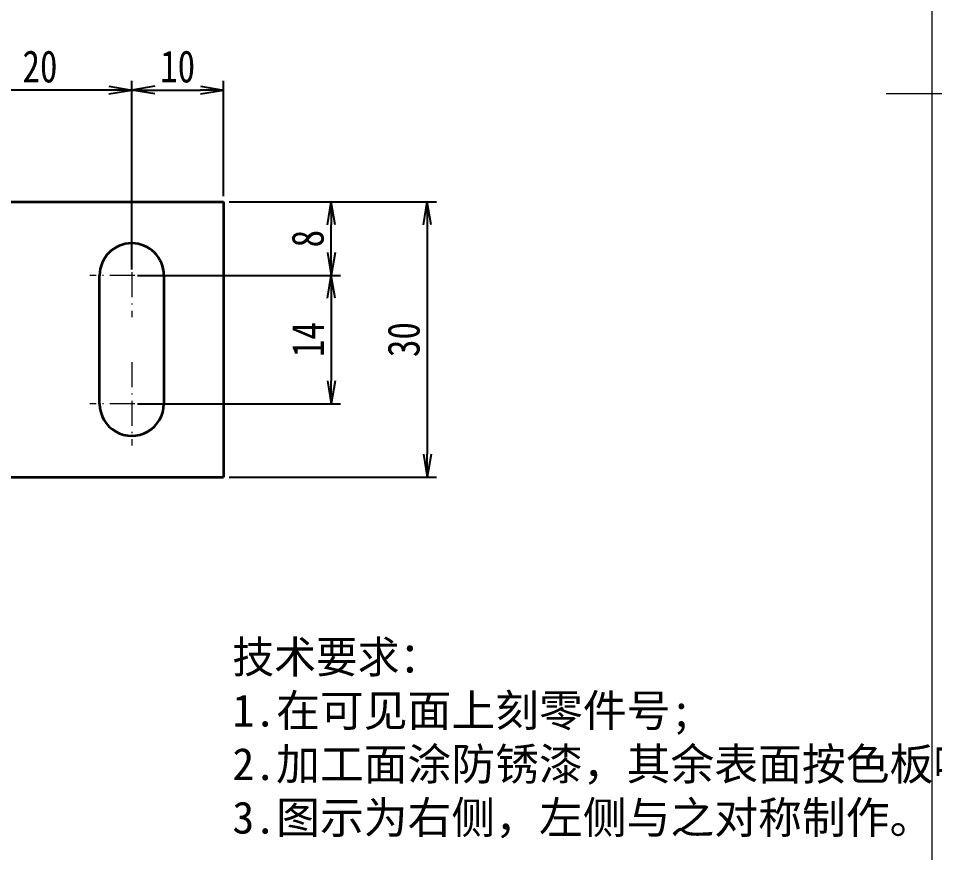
# Model space of a CAD drawing. Header units: millimetres. Extents: x -15766 to 80009, y -9701 to 15159.
# Drawn here: x -12439.8 to -12340, y 2904.3 to 2995.2 of the extents above; entities that cross this region are included whole.
import ezdxf

# ---------------------------------------------------------------- set-up
doc = ezdxf.new("R2010")
doc.units = ezdxf.units.MM
doc.linetypes.add('CENTER-HOKUTO_1', pattern=[16, 13, -1, 1, -1])
doc.linetypes.add('DASHDOT', pattern=[18.5, 12, -3, 0.5, -3])
doc.layers.get('DEFPOINTS').update_dxf_attribs({"lineweight": 18})
for name, color, linetype, lineweight in [('AM_7', 2, 'CENTER-HOKUTO_1', 18), ('AM_VIS', 7, 'Continuous', 18), ('CDRAFT0', 7, 'Continuous', 18), ('word_dim', 9, 'Continuous', 18), ('粗实线层_1', 7, 'Continuous', 15)]:
    doc.layers.add(name, color=color, linetype=linetype, lineweight=lineweight)
doc.styles.add('DIM', font='', dxfattribs={"width": 0.8})
doc.styles.get('DIM').set_extended_font_data('NSimSun')
doc.dimstyles.new('1-1$0', dxfattribs={"dimtxt": 3.5, "dimasz": 2.5, "dimexe": 1, "dimexo": 0.625, "dimgap": 0.8, "dimtad": 1, "dimdsep": 46, "dimtxsty": 'DIM', "dimblk": 'OPEN', "dimcen": 0, "dimdle": 5, "dimclrd": 256, "dimclre": 256, "dimclrt": 3, "dimazin": 3, "dimtfac": 0.5, "dimtmove": 0, "dimatfit": 3, "dimldrblk": 'OPEN', "dimfxl": 0, "dimtolj": 1, "dimarcsym": 0})

# ---------------------------------------------------------------- blocks, each defined once
blk = doc.blocks.new('*X1569')
at = {"layer": 'CDRAFT0'}
blk.add_line((210, 148.5), (200, 148.5), dxfattribs=at)
at = {"layer": '粗实线层_1'}
blk.add_line((205, 5), (205, 292), dxfattribs=at)
blk = doc.blocks.new('_OPEN')
at = {"color": 0, "linetype": 'ByBlock', "lineweight": -2}
for p, q in [((-1, 0.166667), (0, 0)), ((-1, -0.166667), (0, 0)), ((0, 0), (-1, 0))]:
    blk.add_line(p, q, dxfattribs=at)
blk = doc.blocks.new('*D1619')
at = {"layer": 'DEFPOINTS', "color": 0, "transparency": 16777216}
for p in [(-12417.468, 2975.193), (-12405.734, 2975.193), (-12427.468, 2967.193)]:
    blk.add_point(p, dxfattribs=at)
at = {"layer": 'word_dim', "linetype": 'Continuous', "lineweight": -2, "transparency": 16777216}
for p, q in [((-12416.843, 2975.193), (-12404.734, 2975.193)), ((-12405.734, 2969.693), (-12405.734, 2972.693)), ((-12426.843, 2967.193), (-12404.734, 2967.193))]:
    blk.add_line(p, q, dxfattribs=at)
at = {"layer": 'word_dim', "lineweight": -2, "transparency": 16777216, "xscale": 2.5, "yscale": 2.5, "zscale": 2.5}
for p, rotation in [((-12405.734, 2975.193), 90), ((-12405.734, 2967.193), 270)]:
    blk.add_blockref('_OPEN', p, dxfattribs=dict(at, rotation=rotation))
at = {"layer": 'word_dim', "color": 3, "transparency": 16777216, "insert": (-12408.284, 2971.193), "char_height": 3.5, "attachment_point": 5, "rotation": 90, "style": 'DIM'}
blk.add_mtext('\\A1;8', dxfattribs=at)
blk = doc.blocks.new('*D1620')
at = {"layer": 'DEFPOINTS', "color": 0, "transparency": 16777216}
for p in [(-12427.468, 2967.193), (-12427.468, 2953.193), (-12405.734, 2953.193)]:
    blk.add_point(p, dxfattribs=at)
at = {"layer": 'word_dim', "linetype": 'Continuous', "lineweight": -2, "transparency": 16777216}
for p, q in [((-12426.843, 2967.193), (-12404.734, 2967.193)), ((-12405.734, 2964.693), (-12405.734, 2955.693)), ((-12426.843, 2953.193), (-12404.734, 2953.193))]:
    blk.add_line(p, q, dxfattribs=at)
at = {"layer": 'word_dim', "lineweight": -2, "transparency": 16777216, "xscale": 2.5, "yscale": 2.5, "zscale": 2.5}
for p, rotation in [((-12405.734, 2967.193), 90), ((-12405.734, 2953.193), 270)]:
    blk.add_blockref('_OPEN', p, dxfattribs=dict(at, rotation=rotation))
at = {"layer": 'word_dim', "color": 3, "transparency": 16777216, "insert": (-12408.284, 2960.193), "char_height": 3.5, "attachment_point": 5, "rotation": 90, "style": 'DIM'}
blk.add_mtext('\\A1;14', dxfattribs=at)
blk = doc.blocks.new('*D1621')
at = {"layer": 'DEFPOINTS', "color": 0, "transparency": 16777216}
for p in [(-12417.468, 2975.193), (-12417.468, 2945.193), (-12395.275, 2945.193)]:
    blk.add_point(p, dxfattribs=at)
at = {"layer": 'word_dim', "linetype": 'Continuous', "lineweight": -2, "transparency": 16777216}
for p, q in [((-12416.843, 2975.193), (-12394.275, 2975.193)), ((-12395.275, 2972.693), (-12395.275, 2947.693)), ((-12416.843, 2945.193), (-12394.275, 2945.193))]:
    blk.add_line(p, q, dxfattribs=at)
at = {"layer": 'word_dim', "lineweight": -2, "transparency": 16777216, "xscale": 2.5, "yscale": 2.5, "zscale": 2.5}
for p, rotation in [((-12395.275, 2975.193), 90), ((-12395.275, 2945.193), 270)]:
    blk.add_blockref('_OPEN', p, dxfattribs=dict(at, rotation=rotation))
at = {"layer": 'word_dim', "color": 3, "transparency": 16777216, "insert": (-12397.825, 2960.193), "char_height": 3.5, "attachment_point": 5, "rotation": 90, "style": 'DIM'}
blk.add_mtext('\\A1;30', dxfattribs=at)
blk = doc.blocks.new('*D1622')
at = {"layer": 'DEFPOINTS', "color": 0, "transparency": 16777216}
for p in [(-12417.468, 2987.387), (-12417.468, 2975.193), (-12427.468, 2967.193)]:
    blk.add_point(p, dxfattribs=at)
at = {"layer": 'word_dim', "linetype": 'Continuous', "lineweight": -2, "transparency": 16777216}
for p, q in [((-12427.468, 2967.818), (-12427.468, 2988.387)), ((-12417.468, 2975.818), (-12417.468, 2988.387)), ((-12424.968, 2987.387), (-12419.968, 2987.387))]:
    blk.add_line(p, q, dxfattribs=at)
at = {"layer": 'word_dim', "lineweight": -2, "transparency": 16777216, "xscale": 2.5, "yscale": 2.5, "zscale": 2.5, "rotation": 180}
blk.add_blockref('_OPEN', (-12427.468, 2987.387), dxfattribs=at)
at = {"layer": 'word_dim', "lineweight": -2, "transparency": 16777216, "xscale": 2.5, "yscale": 2.5, "zscale": 2.5}
blk.add_blockref('_OPEN', (-12417.468, 2987.387), dxfattribs=at)
at = {"layer": 'word_dim', "color": 3, "transparency": 16777216, "insert": (-12422.468, 2989.937), "char_height": 3.5, "attachment_point": 5, "style": 'DIM'}
blk.add_mtext('\\A1;10', dxfattribs=at)
blk = doc.blocks.new('*D1623')
at = {"layer": 'DEFPOINTS', "color": 0, "transparency": 16777216}
for p in [(-12447.468, 2987.387), (-12447.468, 2967.193), (-12427.468, 2967.193)]:
    blk.add_point(p, dxfattribs=at)
at = {"layer": 'word_dim', "linetype": 'Continuous', "lineweight": -2, "transparency": 16777216}
for p, q in [((-12447.468, 2967.818), (-12447.468, 2988.387)), ((-12427.468, 2967.818), (-12427.468, 2988.387)), ((-12429.968, 2987.387), (-12444.968, 2987.387))]:
    blk.add_line(p, q, dxfattribs=at)
at = {"layer": 'word_dim', "lineweight": -2, "transparency": 16777216, "xscale": 2.5, "yscale": 2.5, "zscale": 2.5, "rotation": 180}
blk.add_blockref('_OPEN', (-12447.468, 2987.387), dxfattribs=at)
at = {"layer": 'word_dim', "lineweight": -2, "transparency": 16777216, "xscale": 2.5, "yscale": 2.5, "zscale": 2.5}
blk.add_blockref('_OPEN', (-12427.468, 2987.387), dxfattribs=at)
at = {"layer": 'word_dim', "color": 3, "transparency": 16777216, "insert": (-12437.468, 2989.937), "char_height": 3.5, "attachment_point": 5, "style": 'DIM'}
blk.add_mtext('\\A1;20', dxfattribs=at)

msp = doc.modelspace()

# ---------------------------------------------------------------- linework, layer by layer
at = {"layer": 'AM_7', "color": 2, "linetype": 'DASHDOT', "lineweight": 13, "ltscale": 0.227502}
for p, q in [((-12427.46806, 2971.74333), (-12427.46806, 2962.64323)), ((-12422.91801, 2967.19328), (-12432.01811, 2967.19328)), ((-12427.46806, 2957.74333), (-12427.46806, 2948.64323)), ((-12422.91801, 2953.19328), (-12432.01811, 2953.19328))]:
    msp.add_line(p, q, dxfattribs=at)
at = {"layer": 'AM_VIS', "color": 7, "lineweight": 35}
for p, q in [((-12488.46806, 2975.19328), (-12417.46806, 2975.19328)), ((-12417.46806, 2975.19328), (-12417.46806, 2945.19328)), ((-12488.46806, 2945.19328), (-12417.46806, 2945.19328))]:
    msp.add_line(p, q, dxfattribs=at)
at = {"layer": 'AM_VIS', "color": 7, "lineweight": 35, "ltscale": 0.35}
for p, q in [((-12430.96806, 2953.19328), (-12430.96806, 2967.19328)), ((-12423.96806, 2967.19328), (-12423.96806, 2953.19328))]:
    msp.add_line(p, q, dxfattribs=at)
at = {"layer": 'AM_VIS', "color": 7, "lineweight": 35}
for centre, start, end in [((-12427.46806, 2967.19328), 0.0000017, 179.999995), ((-12427.46806, 2953.19328), 179.999995, 0.0000017)]:
    msp.add_arc(centre, 3.5, start, end, dxfattribs=at)

# ---------------------------------------------------------------- block references
at = {"layer": 'AM_VIS'}
msp.add_blockref('*X1569', (-12545.27127, 2838.48453), dxfattribs=at)

# ---------------------------------------------------------------- texts
at = {"layer": 'word_dim', "linetype": 'Continuous', "ltscale": 4, "insert": (-12416.49982, 2927.35613), "char_height": 3.5, "width": 139.6035818, "attachment_point": 1}
msp.add_mtext('{\\C3;技术要求：\\P\\fNSimSun|b0|i0|c134|p49;1\\fSimSun|b0|i0|c134|p49;.在可见面上刻零件号;\\P2.加工面涂防锈漆，其余表面按色板喷漆;\\P\\fNSimSun|b0|i0|c134|p49;3.图示为右侧，左侧与之对称制作。}', dxfattribs=at)

# ---------------------------------------------------------------- dimensions: what is measured, and where the dimension line sits
at = {"layer": 'word_dim', "color": 3, "true_color": 0x00ff00}
for base, p2, picture, middle in [((-12447.46806, 2987.38695), (-12447.46806, 2967.19328), '*D1623', (-12437.46806, 2989.93695)), ((-12417.46806, 2987.38695), (-12417.46806, 2975.19328), '*D1622', (-12422.46806, 2989.93695))]:
    dim = msp.add_linear_dim(base=base, p1=(-12427.46806, 2967.19328), p2=p2, dimstyle='1-1$0', dxfattribs=at)
    dim.commit()
    dim.dimension.update_dxf_attribs({"geometry": picture, "text_midpoint": middle})
for base, p1, p2, picture, middle in [((-12405.73354, 2975.19328), (-12427.46806, 2967.19328), (-12417.46806, 2975.19328), '*D1619', (-12408.28354, 2971.19328)), ((-12395.27507, 2945.19328), (-12417.46806, 2975.19328), (-12417.46806, 2945.19328), '*D1621', (-12397.82507, 2960.19328)), ((-12405.73354, 2953.19328), (-12427.46806, 2967.19328), (-12427.46806, 2953.19328), '*D1620', (-12408.28354, 2960.19328))]:
    dim = msp.add_linear_dim(base=base, p1=p1, p2=p2, angle=90, dimstyle='1-1$0', dxfattribs=at)
    dim.commit()
    dim.dimension.update_dxf_attribs({"geometry": picture, "text_midpoint": middle})

doc.saveas('drawing.dxf')
